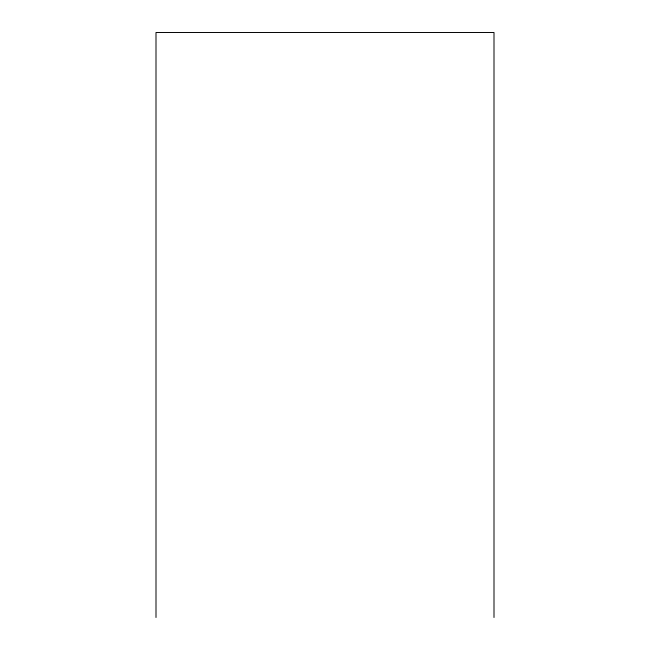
<?xml version="1.0" encoding="UTF-8"?>
<svg xmlns="http://www.w3.org/2000/svg" width="650" height="650" viewBox="0 0 650 650"><rect width="100%" height="100%" fill="white"/><g stroke="black" fill="none" stroke-linecap="round" stroke-linejoin="round"><path stroke-width="0.97" d="M494 617.5L494 32.5L156 32.5L156 617.5"/></g></svg>
